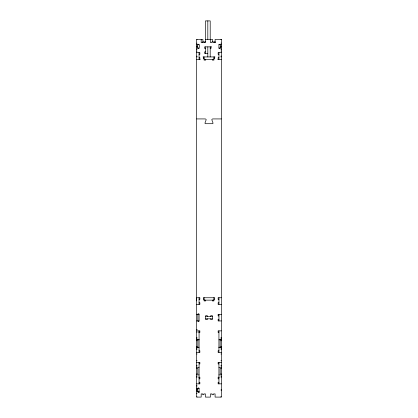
<?xml version="1.0" encoding="UTF-8"?>
<svg xmlns="http://www.w3.org/2000/svg" width="418" height="418" viewBox="0 0 418 418"><rect width="100%" height="100%" fill="white"/><g stroke="black" fill="none" stroke-linecap="round" stroke-linejoin="round"><path stroke-width="0.63" d="M196.679 300.929L196.679 297.752L199.861 297.752L199.861 299.34L199.067 299.34M218.933 44.648C220.469 42.761 220.72 47.38 220.129 48.054A0.596 0.596 0 0 1 219.528 48.65A0.596 0.596 0 0 1 218.933 48.054L218.933 44.648L221.321 44.695M199.067 391.901C197.531 393.787 197.28 389.163 197.871 388.489A0.596 0.596 0 0 1 198.472 387.894A0.596 0.596 0 0 1 199.067 388.489L199.067 392.863M221.321 118.926L212.657 118.926L212.004 119.266A0.794 0.794 0 0 0 211.91 119.992L212.976 122.866A0.794 0.794 0 0 1 212.725 123.702L205.275 123.702A0.794 0.794 0 0 1 205.024 122.866L206.09 119.992A0.794 0.794 0 0 0 205.996 119.266L205.342 118.926L196.679 118.926M205.437 39.444L212.59 39.444L212.59 41.988M221.321 39.444L215.092 39.444L215.092 42.626L213.504 42.626L213.504 41.831L212.046 41.831L212.046 42.626L210.458 42.626L210.458 39.444M220.923 39.621L221.321 39.621M196.679 39.673L197.077 39.673M205.489 41.831L204.522 41.831L204.522 42.626M220.923 43.106L221.321 43.106M196.679 43.153L197.077 43.153M196.679 44.742L199.067 44.742M196.679 46.069L197.077 46.069M220.923 46.022L221.321 46.022M196.679 46.863L197.275 46.863M211.529 46.863L204.642 46.863L204.642 48.451L205.437 48.451M220.725 46.816L221.321 46.816M218.933 48.007L221.321 48.007M196.679 48.054L199.067 48.054C200.692 42.918 196.246 42.918 197.871 48.054A0.596 0.596 0 0 0 198.472 48.65A0.596 0.596 0 0 0 199.067 48.054M210.202 48.451L211.001 48.451L211.001 46.863M196.679 49.643L197.077 49.643M220.923 49.596L221.321 49.596M220.923 51.053L221.321 51.053M196.679 51.1L197.077 51.1M205.437 51.895L204.642 51.895L204.642 53.488L207.819 53.488M196.679 52.694L199.861 52.694L199.861 54.283L199.067 54.283M221.321 52.694L218.139 52.694L218.139 54.283L218.933 54.283M220.923 56.085L221.321 56.085M196.679 56.137L197.077 56.137M220.725 56.879L221.321 56.879M196.679 56.932L197.275 56.932M203.038 56.932L214.962 56.932M199.067 57.726L199.861 57.726L199.861 59.314M218.933 57.726L218.139 57.726L218.139 59.314M204.104 58.52L203.31 58.52L203.31 56.932M213.906 58.52L214.7 58.52L214.7 56.932M196.679 59.314L200.212 59.314M204.099 59.314L213.901 59.314M217.788 59.314L221.321 59.314M221.321 297.752L218.139 297.752L218.139 299.34L218.933 299.34M204.104 299.34L203.31 299.34L203.31 297.752L214.7 297.752L214.7 299.34L213.906 299.34M204.099 300.134L213.901 300.134M199.067 302.784L199.861 302.784L199.861 304.377L196.679 304.377M218.933 302.784L218.139 302.784L218.139 304.377L221.321 304.377M196.679 314.31L199.067 314.31L199.067 320.935A0.596 0.596 0 0 1 198.472 321.531A0.596 0.596 0 0 1 197.871 320.935L197.871 314.31A0.596 0.596 0 0 1 198.472 313.714A0.596 0.596 0 0 1 199.067 314.31M221.321 314.31L218.139 314.31L218.139 315.898L218.933 315.898M205.693 316.431L212.318 316.431M205.693 318.814L212.318 318.814M218.933 319.342L218.139 319.342L218.139 320.935L221.321 320.935M196.679 320.935L199.067 320.935M196.679 329.677L197.275 329.677M196.679 330.868L199.861 330.868L199.861 332.456L199.067 332.456M221.321 330.868L218.139 330.868L218.139 332.456L218.933 332.456M196.679 332.059L197.275 332.059M198.472 332.059L199.067 332.059M196.679 337.561L197.077 337.561M220.923 337.561L221.321 337.561M196.679 338.361L197.077 338.361M220.923 338.361L221.321 338.361M219.33 339.803L221.321 339.803L218.933 339.834M196.679 340.743L197.871 340.743L197.871 346.308L196.679 346.308M221.321 340.743L220.129 340.743L220.129 346.308L221.321 346.308M196.679 347.212L199.067 347.212M218.933 347.212L221.321 347.212M196.679 347.248L198.67 347.248M218.933 347.248L221.321 347.248M196.679 348.69L197.077 348.69M220.923 348.69L221.321 348.69M196.679 349.485L197.077 349.485M220.923 349.485L221.321 349.485M199.067 350.801L199.861 350.801L199.861 352.395L196.679 352.395M218.933 350.801L218.139 350.801L218.139 352.395L221.321 352.395M196.679 353.983L197.077 353.983M220.923 353.983L221.321 353.983M196.679 360.739L197.077 360.739M220.923 360.739L221.321 360.739M196.679 362.328L199.861 362.328L199.861 363.916L199.067 363.916M221.321 362.328L218.139 362.328L218.139 363.916L218.933 363.916M196.679 365.238L197.077 365.238M220.923 365.238L221.321 365.238M196.679 366.032L197.077 366.032M220.923 366.032L221.321 366.032M196.679 367.506L199.067 367.474M218.933 367.506L221.321 367.474M196.679 368.415L197.871 368.415L197.871 373.979L196.679 373.979M221.321 368.415L220.129 368.415L220.129 373.979L221.321 373.979M196.679 374.92L199.067 374.889M218.933 374.889L221.321 374.92M196.679 376.362L197.077 376.362M220.923 376.362L221.321 376.362M196.679 377.156L197.077 377.156M198.67 377.156L199.067 377.156M218.933 377.156L219.33 377.156M220.923 377.156L221.321 377.156M199.067 377.229L199.861 377.229L199.861 378.818L199.067 378.818M218.933 377.229L218.139 377.229L218.139 378.818L218.933 378.818M199.067 382.266L199.861 382.266L199.861 383.855L196.679 383.855M218.933 382.266L218.139 382.266L218.139 383.855L221.321 383.855M196.679 385.443L197.077 385.443M196.679 386.901L197.077 386.901M196.679 388.489L197.275 388.489M197.871 388.489L199.067 388.489M196.679 389.68L197.275 389.68M221.023 389.68L221.321 389.68M196.679 390.475L197.077 390.475M221.023 390.475L221.321 390.475M196.679 391.802L199.067 391.802M196.679 393.39L197.077 393.39M196.679 396.87L197.077 396.87M220.725 396.87L221.321 396.87M221.321 39.397L221.321 397.1L215.092 397.1L215.092 393.923L213.504 393.923L213.504 394.717L212.046 394.717L212.046 393.923L210.458 393.923L210.458 397.1L205.437 397.1L205.437 393.923L203.848 393.923L203.848 394.717L202.772 394.717L202.772 393.923L201.183 393.923L201.183 397.1L196.679 397.1L196.679 39.444L202.929 39.444L202.929 42.626M218.933 52.501L218.933 59.314M218.933 297.59L218.933 304.377M218.933 314.31L218.933 320.935M218.933 330.868L218.933 352.395M218.933 362.328L218.933 383.855M215.249 42.626L215.249 41.831L214.178 41.831L214.178 42.626M213.901 56.932L213.906 60.108L212.318 60.108L212.318 59.314M213.901 297.59L213.906 300.929L212.318 300.929L212.318 300.134M210.729 316.431L210.729 315.632L212.318 315.632L212.318 319.608L210.729 319.608L210.729 318.814M210.202 39.444L210.202 20.9L205.437 20.9L205.437 42.626L203.848 42.626L203.848 41.831L202.772 41.831L202.772 42.626L201.183 42.626L201.183 39.444M210.202 46.863L210.202 56.932M207.819 20.9L207.819 39.444M207.819 46.863L207.819 56.932M207.286 316.431L207.286 315.632L205.693 315.632L205.693 319.608L207.286 319.608L207.286 318.814M205.693 59.314L205.693 60.108L204.104 60.108L204.099 56.932M205.693 300.134L205.693 300.929L204.104 300.929L204.099 297.59M205.437 46.863L205.437 53.488M199.067 52.501L199.067 59.314M199.067 297.59L199.067 304.377M199.067 330.868L199.067 352.395M199.067 362.328L199.067 383.855M199.067 339.803L196.679 339.803L199.067 339.834"/></g></svg>
